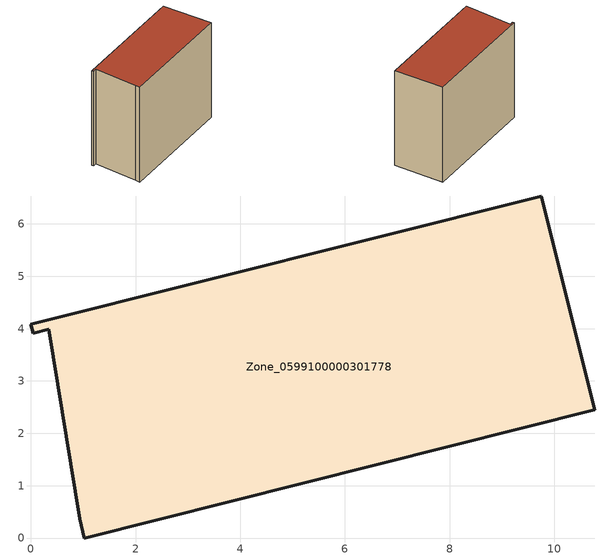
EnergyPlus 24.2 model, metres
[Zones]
Zone_0599100000301778
 floor ground (C_G): 0.93,0.37 0.34,3.98 0.04,3.91 0,4.08 9.75,6.53 10.77,2.45 1.02,0 z0
 wall outside (C_F): 1.02,0 10.77,2.45 9.75,6.53 0,4.08 0.04,3.91 0.34,3.98 0.93,0.37 1.02,0 z0:8.44
 roof outside (C_R): 0.34,3.98 0.93,0.37 1.02,0 10.77,2.45 9.75,6.53 0,4.08 0.04,3.91 z8.44
[BUILDING]
Pand.0599100000301778: North Axis=0; Terrain=City; Loads Convergence Tolerance Value=0.04; Temperature Convergence Tolerance Value=0.4; Solar Distribution=FullExterior; Maximum Number of Warmup Days=25; Minimum Number of Warmup Days=1
[Site:Location]
Rotterdam.The.Hague.AP_ZH_NLD Design_Conditions: Latitude=51.96; Longitude=4.45; Time Zone=1; Elevation=-4.5
[SITE:GROUNDTEMPERATURE:BUILDINGSURFACE]
18, 18, 18, 18, 18, 18, 18, 18, 18, 18, 18, 18
[MATERIAL] Thermal Absorptance=0.9; Solar Absorptance=0.7; Visible Absorptance=0.7
Name | Roughness | Thickness | Conductivity | Density | Specific Heat
G.TI.1992-2005 | MediumSmooth | 0.15 | 0.06 | 540 | 1210
F.TI.1992-2005 | Rough | 0.3 | 0.12 | 1920 | 840
R.TI.1992-2005 | MediumRough | 0.2 | 0.08 | 1500 | 1000
[CONSTRUCTION]
C_G: G.TI.1992-2005
C_F: F.TI.1992-2005
C_R: R.TI.1992-2005
[ZONE]
Zone_0599100000301778: Type=1; Multiplier=1; Ceiling Height=Autocalculate; Volume=Autocalculate; Floor Area=autocalculate; Part of Total Floor Area=Yes
[ZONEINFILTRATION:DESIGNFLOWRATE]
Infil_Zone_0599100000301778: Zone or ZoneList or Space or SpaceList=Zone_0599100000301778; Schedule=AlwaysOn; Design Flow Rate Calculation Method=Flow/Area; Flow Rate per Floor Area=0.0015; Constant Term Coefficient=1; Temperature Term Coefficient=0; Velocity Term Coefficient=0; Velocity Squared Term Coefficient=0
[HVACTEMPLATE:ZONE:IDEALLOADSAIRSYSTEM]
Zone_0599100000301778: Maximum Heating Supply Air Temperature=50; Minimum Cooling Supply Air Temperature=13; Maximum Heating Supply Air Humidity Ratio=0.0156; Minimum Cooling Supply Air Humidity Ratio=0.0077; Heating Limit=NoLimit; Cooling Limit=NoLimit; Dehumidification Control Type=ConstantSensibleHeatRatio; Cooling Sensible Heat Ratio=0.7; Dehumidification Setpoint=60; Humidification Control Type=None; Humidification Setpoint=30; Outdoor Air Method=None; Outdoor Air Flow Rate per Person=0.00944; Outdoor Air Flow Rate per Zone Floor Area=0; Outdoor Air Flow Rate per Zone=0; Demand Controlled Ventilation Type=None; Outdoor Air Economizer Type=NoEconomizer; Heat Recovery Type=None; Sensible Heat Recovery Effectiveness=0.7; Latent Heat Recovery Effectiveness=0.65
[ZONECONTROL:THERMOSTAT]
ThermostatControl_Zone_0599100000301778: Zone or ZoneList=Zone_0599100000301778; Control Type Schedule=DualSetpointControlType; Control 1=Thermostat_Zone_0599100000301778; Temperature Difference Between Cutout And Setpoint=0
[THERMOSTATSETPOINT:DUALSETPOINT]
Thermostat_Zone_0599100000301778: Heating Setpoint Temperature Schedule=HeatingSetpoint_Zone_0599100000301778; Cooling Setpoint Temperature Schedule=CoolingSetpoint_Zone_0599100000301778
[SCHEDULE:COMPACT]
HeatingSetpoint_Zone_0599100000301778: Through: 12/31, For: AllDays, Until: 24:00, 21
CoolingSetpoint_Zone_0599100000301778: Through: 12/31, For: AllDays, Until: 24:00, 24
DualSetpointControlType: Through: 12/31, For: AllDays, Until: 24:00, 4
AlwaysOn: Through: 12/31, For: AllDays, Until: 24:00, 1
